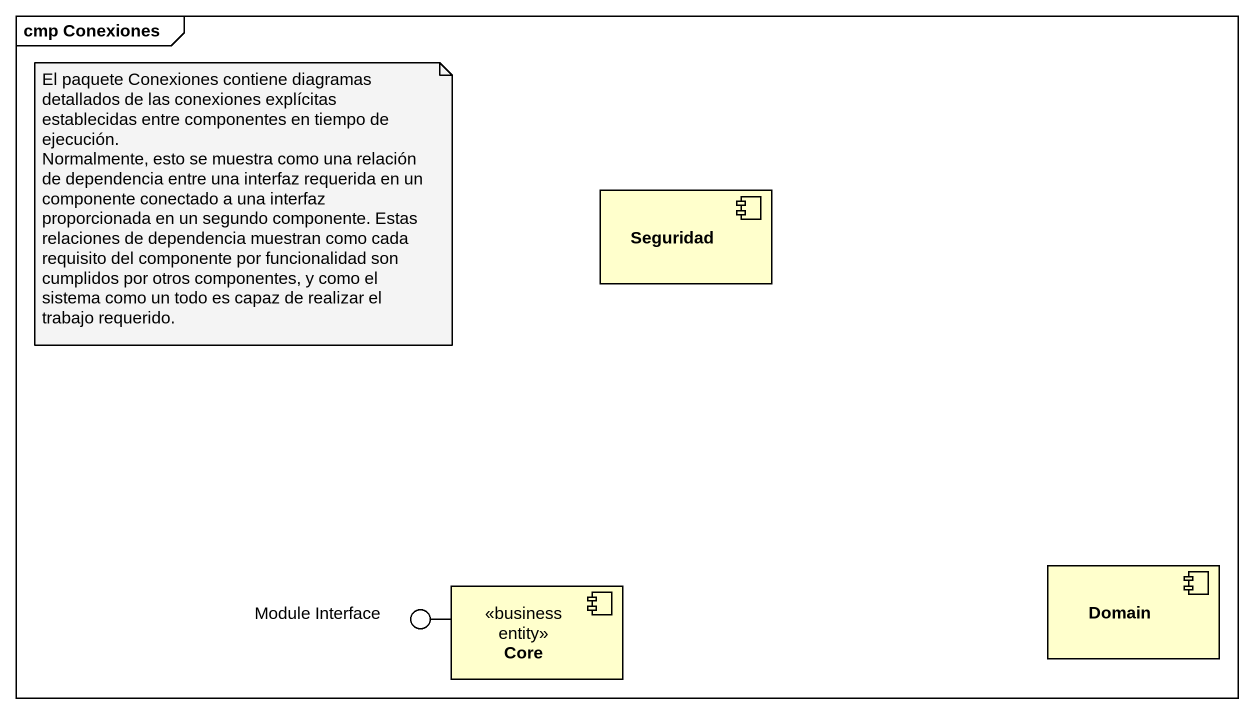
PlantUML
@startuml
mainframe cmp Conexiones
component Seguridad
component Domain
() "Module Interface" as Module_Interface
component Core <<business entity>>
Core -left- Module_Interface
note as N1
  El paquete Conexiones contiene diagramas detallados de las conexiones explícitas establecidas entre componentes en tiempo de ejecución.
  Normalmente, esto se muestra como una relación de dependencia entre una interfaz requerida en un componente conectado a una interfaz proporcionada en un segundo componente. Estas relaciones de dependencia muestran como cada requisito del componente por funcionalidad son cumplidos por otros componentes, y como el sistema como un todo es capaz de realizar el trabajo requerido.
end note
@enduml
